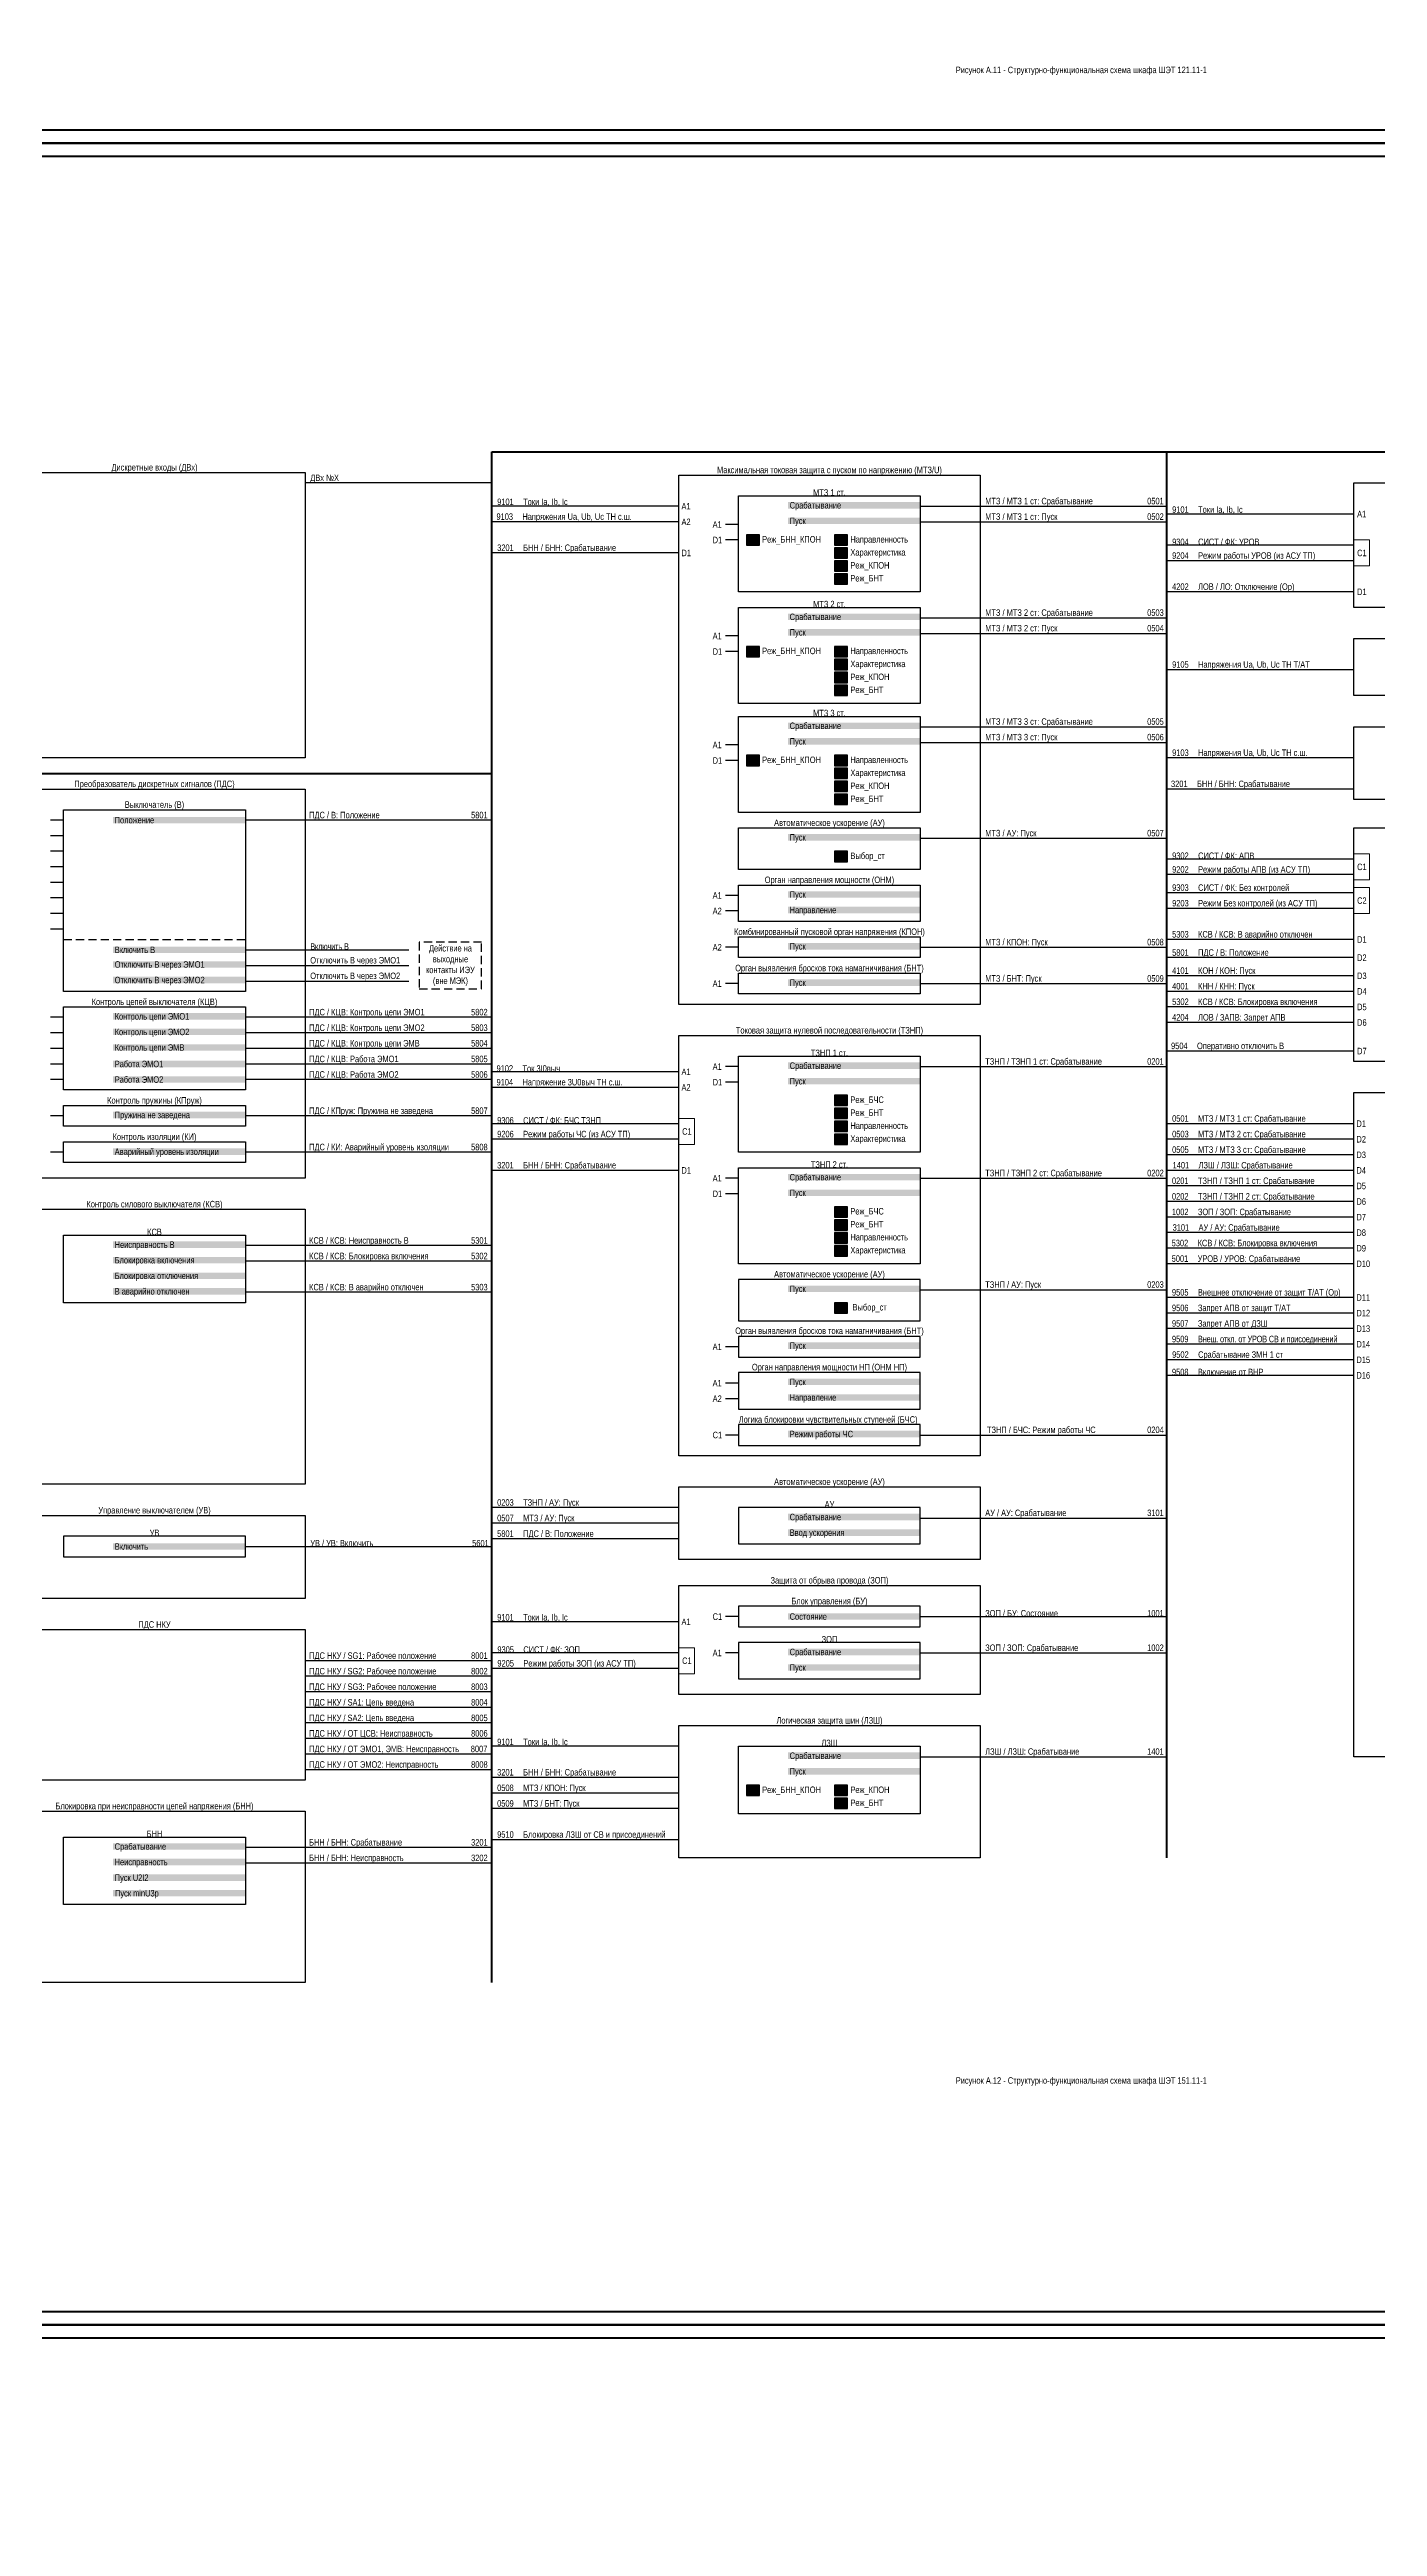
# Model space of a CAD drawing. Header units: millimetres. Extents: x 2179 to 12176, y -20554 to -12004.
# Drawn here: x 10901 to 11412, y -13904 to -12949 of the extents above; entities that cross this region are included whole.
import ezdxf
from ezdxf.enums import TextEntityAlignment as Align

# ---------------------------------------------------------------- set-up
doc = ezdxf.new("R2010")
doc.units = ezdxf.units.MM
doc.linetypes.add('HIDDEN2', pattern=[4.7625, 3.175, -1.5875])
for name, color, linetype, lineweight in [('GOOSE', 224, 'Continuous', 30), ('MMS', 190, 'Continuous', 30), ('Внутренняя шина', 4, 'Continuous', 70), ('Вход-Аналоги', 5, 'Continuous', 30), ('Линии связи', 75, 'Continuous', 30), ('Основная', 7, 'Continuous', 30), ('Сигналы внутр.', 13, 'Continuous', 30), ('Тонкая', 7, 'Continuous', 13), ('Цепи внешние', 134, 'Continuous', 30)]:
    doc.layers.add(name, color=color, linetype=linetype, lineweight=lineweight)
doc.layers.add('Рамка внешняя', color=8, linetype='Continuous', lineweight=40, plot=False)
doc.styles.add('2.5_Gost_RD', font='ARIALN.TTF', dxfattribs={"height": 2.5})
doc.styles.add('Narrow', font='ARIALN.TTF')
doc.styles.add('Табл дан', font='ARIALN.TTF')

# ---------------------------------------------------------------- blocks, each defined once
blk = doc.blocks.new('SW.3')
at = {"true_color": 0xadddf7}
h = blk.add_hatch(color=141, dxfattribs=at)
h.dxf.hatch_style = 1
h.paths.add_polyline_path([(5, 2), (0, 2), (0, -2), (5, -2)])
blk.add_lwpolyline([(5, 2), (0, 2), (0, -2), (5, -2)], close=True)
for points in [[(2, 1), (1, 1)], [(1, 0), (2, 0)], [(3, 0), (2, 1)], [(4, 0), (3, 0)], [(2, -1), (1, -1)]]:
    blk.add_lwpolyline(points)
blk = doc.blocks.new('SW.2')
at = {"true_color": 0xadddf7}
h = blk.add_hatch(color=141, dxfattribs=at)
h.dxf.hatch_style = 1
h.paths.add_polyline_path([(5, 2), (0, 2), (0, -2), (5, -2)])
blk.add_lwpolyline([(5, 2), (0, 2), (0, -2), (5, -2)], close=True)
for points in [[(1, 0), (2, 0)], [(2, 0), (3, 1)], [(3, 0), (4, 0)]]:
    blk.add_lwpolyline(points)
blk = doc.blocks.new('*U90')
blk.add_lwpolyline([(0, 0), (1189, 0), (1189, 841), (0, 841)], close=True)
at = {"lineweight": 50}
blk.add_lwpolyline([(20, 836), (1184, 836), (1184, 5), (20, 5)], close=True, dxfattribs=at)
at = {"style": '2.5_Gost_RD', "flags": 8}
blk.add_attdef('ФОРМАТ', text='', height=2.5, dxfattribs=at).set_placement((1134, 4), align=Align.TOP_LEFT)
blk = doc.blocks.new('*U15')
blk.add_lwpolyline([(0, 0), (1189, 0), (1189, 841), (0, 841)], close=True)
at = {"lineweight": 50}
blk.add_lwpolyline([(20, 836), (1184, 836), (1184, 5), (20, 5)], close=True, dxfattribs=at)
at = {"style": '2.5_Gost_RD', "flags": 8}
blk.add_attdef('ФОРМАТ', text='', height=2.5, dxfattribs=at).set_placement((1134, 4), align=Align.TOP_LEFT)

msp = doc.modelspace()

# ---------------------------------------------------------------- linework, layer by layer
at = {"layer": 'Внутренняя шина'}
for points in [[(11071, -13104), (11785, -13104)], [(11071, -13694), (11071, -13104)], [(11331, -13646), (11331, -13104)], [(10811, -13228), (11071, -13228)]]:
    msp.add_lwpolyline(points, dxfattribs=at)
at = {"layer": 'Линии связи', "ltscale": 0.5}
for points in [[(11071, -13116), (10999, -13116)], [(11143, -13125), (11071, -13125)], [(11403, -13158), (11331, -13158)], [(11403, -13335), (11331, -13335)], [(11143, -13343), (11071, -13343)], [(11143, -13555), (11071, -13555)], [(11143, -13603), (11071, -13603)]]:
    msp.add_lwpolyline(points, dxfattribs=at)
at = {"layer": 'Линии связи'}
for points in [[(11236, -13125), (11331, -13125)], [(11143, -13131), (11071, -13131)], [(11236, -13131), (11331, -13131)], [(11403, -13128), (11331, -13128)], [(11143, -13143), (11071, -13143)], [(11403, -13140), (11331, -13140)], [(11403, -13146), (11331, -13146)], [(11236, -13168), (11331, -13168)], [(11236, -13174), (11331, -13174)], [(11403, -13188), (11331, -13188)], [(11236, -13210), (11331, -13210)], [(11236, -13216), (11331, -13216)], [(11403, -13222), (11331, -13222)], [(11403, -13234), (11331, -13234)], [(11071, -13246), (10976, -13246)], [(11236, -13253), (11331, -13253)], [(11403, -13261), (11331, -13261)], [(11403, -13267), (11331, -13267)], [(11403, -13274), (11331, -13274)], [(11403, -13280), (11331, -13280)], [(10976, -13296), (11039, -13296)], [(11236, -13295), (11331, -13295)], [(11403, -13292), (11331, -13292)], [(11403, -13299), (11331, -13299)], [(10976, -13302), (11039, -13302)], [(10976, -13308), (11039, -13308)], [(11236, -13309), (11331, -13309)], [(11403, -13306), (11331, -13306)], [(11403, -13312), (11331, -13312)], [(11403, -13318), (11331, -13318)], [(11071, -13322), (10976, -13322)], [(11071, -13328), (10976, -13328)], [(11403, -13324), (11331, -13324)], [(11071, -13334), (10976, -13334)], [(11071, -13340), (10976, -13340)], [(11071, -13346), (10976, -13346)], [(11236, -13341), (11331, -13341)], [(11143, -13349), (11071, -13349)], [(11071, -13360), (10976, -13360)], [(11143, -13363), (11071, -13363)], [(11403, -13363), (11331, -13363)], [(11071, -13374), (10976, -13374)], [(11143, -13369), (11071, -13369)], [(11403, -13369), (11331, -13369)], [(11403, -13375), (11331, -13375)], [(11143, -13381), (11071, -13381)], [(11236, -13384), (11331, -13384)], [(11403, -13381), (11331, -13381)], [(11403, -13387), (11331, -13387)], [(11403, -13393), (11331, -13393)], [(11403, -13399), (11331, -13399)], [(11071, -13410), (10976, -13410)], [(11403, -13405), (11331, -13405)], [(11403, -13411), (11331, -13411)], [(11071, -13416), (10976, -13416)], [(11403, -13417), (11331, -13417)], [(11071, -13428), (10976, -13428)], [(11236, -13427), (11331, -13427)], [(11403, -13430), (11331, -13430)], [(11403, -13436), (11331, -13436)], [(11403, -13442), (11331, -13442)], [(11403, -13448), (11331, -13448)], [(11403, -13454), (11331, -13454)], [(11403, -13460), (11331, -13460)], [(11236, -13483), (11331, -13483)], [(11143, -13511), (11071, -13511)], [(11143, -13517), (11071, -13517)], [(11236, -13515), (11331, -13515)], [(10976, -13526), (11071, -13526)], [(11143, -13523), (11071, -13523)], [(11236, -13553), (11331, -13553)], [(11143, -13567), (11071.09, -13567)], [(11236, -13567), (11331, -13567)], [(11071, -13570), (10999, -13570)], [(11071, -13576), (10999, -13576)], [(11143, -13573), (11071.09, -13573)], [(11071, -13582), (10999, -13582)], [(11071, -13588), (10999, -13588)], [(11071, -13594), (10999, -13594)], [(11071, -13600), (10999, -13600)], [(11071, -13606), (10999, -13606)], [(11071, -13612), (10999, -13612)], [(11236, -13607), (11331, -13607)], [(11143, -13615), (11071, -13615)], [(11143, -13621), (11071, -13621)], [(11143, -13627), (11071, -13627)], [(11071, -13642), (10976, -13642)], [(11143, -13639), (11071, -13639)], [(11071, -13648), (10976, -13648)]]:
    msp.add_lwpolyline(points, dxfattribs=at)
at = {"layer": 'Основная', "linetype": 'HIDDEN2'}
msp.add_line((10906, -13292), (10976, -13292), dxfattribs=at)
at = {"layer": 'Основная'}
for points in [[(10883, -13112), (10999, -13112), (10999, -13222), (10883, -13222)], [(11143, -13113), (11259, -13113), (11259, -13317), (11143, -13317)], [(11403, -13116), (11519, -13116), (11519, -13164), (11403, -13164)], [(11166, -13121), (11236, -13121), (11236, -13158), (11166, -13158)], [(11166, -13164), (11236, -13164), (11236, -13201), (11166, -13201)], [(11403, -13176), (11519, -13176), (11519, -13198), (11403, -13198)], [(11166, -13206), (11236, -13206), (11236, -13243), (11166, -13243)], [(11403, -13210), (11519, -13210), (11519, -13238), (11403, -13238)], [(10883, -13234), (10999, -13234), (10999, -13384), (10883, -13384)], [(10906, -13242), (10976, -13242), (10976, -13312), (10906, -13312)], [(11166, -13249), (11236, -13249), (11236, -13265), (11166, -13265)], [(11403, -13249), (11519, -13249), (11519, -13339), (11403, -13339)], [(11166, -13271), (11236, -13271), (11236, -13285), (11166, -13285)], [(11166, -13291), (11236, -13291), (11236, -13299), (11166, -13299)], [(11166, -13305), (11236, -13305), (11236, -13313), (11166, -13313)], [(10906, -13318), (10976, -13318), (10976, -13350), (10906, -13350)], [(11143, -13329), (11259, -13329), (11259, -13491), (11143, -13491)], [(11166, -13337), (11236, -13337), (11236, -13374), (11166, -13374)], [(10906, -13356), (10976, -13356), (10976, -13364), (10906, -13364)], [(11403, -13351), (11519, -13351), (11519, -13607), (11403, -13607)], [(10906, -13370), (10976, -13370), (10976, -13378), (10906, -13378)], [(11166, -13380), (11236, -13380), (11236, -13417), (11166, -13417)], [(10883, -13396), (10999, -13396), (10999, -13502), (10883, -13502)], [(10906, -13406), (10976, -13406), (10976, -13432), (10906, -13432)], [(11236, -13423), (11166, -13423), (11166, -13439), (11236, -13439)], [(11236, -13445), (11166, -13445), (11166, -13453), (11236, -13453)], [(11236, -13458.91), (11166, -13458.91), (11166, -13473.09), (11236, -13473.09)], [(11236, -13479), (11166, -13479), (11166, -13487), (11236, -13487)], [(11143, -13503), (11259, -13503), (11259, -13531), (11143, -13531)], [(10883, -13514), (10999, -13514), (10999, -13546), (10883, -13546)], [(11236, -13511), (11166, -13511), (11166, -13525), (11236, -13525)], [(10976, -13522), (10906, -13522), (10906, -13530), (10976, -13530)], [(11143, -13541), (11259, -13541), (11259, -13583), (11143, -13583)], [(11236, -13549), (11166, -13549), (11166, -13557), (11236, -13557)], [(10883, -13558), (10999, -13558), (10999, -13616), (10883, -13616)], [(11236, -13563), (11166, -13563), (11166, -13577), (11236, -13577)], [(11143, -13595), (11259, -13595), (11259, -13646), (11143, -13646)], [(11166, -13603), (11236, -13603), (11236, -13629), (11166, -13629)], [(10883, -13628), (10999, -13628), (10999, -13694), (10883, -13694)], [(10906, -13638), (10976, -13638), (10976, -13664), (10906, -13664)]]:
    msp.add_lwpolyline(points, close=True, dxfattribs=at)
for points in [[(11166, -13132), (11161, -13132)], [(11166, -13138), (11161, -13138)], [(11166, -13175), (11161, -13175)], [(11166, -13181), (11161, -13181)], [(11166, -13217), (11161, -13217)], [(11166, -13223), (11161, -13223)], [(10906, -13246), (10901, -13246)], [(10906, -13252), (10901, -13252)], [(10906, -13258), (10901, -13258)], [(10906, -13264), (10901, -13264)], [(10906, -13270), (10901, -13270)], [(10906, -13276), (10901, -13276)], [(11166, -13275), (11161, -13275)], [(10906, -13282), (10901, -13282)], [(10906, -13288), (10901, -13288)], [(11166, -13281), (11161, -13281)], [(11166, -13295), (11161, -13295)], [(11166, -13309), (11161, -13309)], [(10906, -13322), (10901, -13322)], [(10906, -13328), (10901, -13328)], [(10906, -13334), (10901, -13334)], [(10906, -13340), (10901, -13340)], [(10906, -13346), (10901, -13346)], [(11166, -13341), (11161, -13341)], [(11166, -13347), (11161, -13347)], [(10906, -13360), (10901, -13360)], [(10906, -13374), (10901, -13374)], [(11166, -13384), (11161, -13384)], [(11166, -13390), (11161, -13390)], [(11166, -13449), (11161, -13449)], [(11166, -13463), (11161, -13463)], [(11166, -13469), (11161, -13469)], [(11166, -13483), (11161, -13483)], [(11166, -13553), (11161, -13553)], [(11166, -13567), (11161, -13567)]]:
    msp.add_lwpolyline(points, dxfattribs=at)
at = {"layer": 'Основная', "linetype": 'HIDDEN2'}
msp.add_lwpolyline([(11043, -13311), (11067, -13311), (11067, -13293), (11043, -13293)], close=True, dxfattribs=at)
at = {"layer": 'Тонкая'}
for points in [[(11403, -13138), (11409, -13138), (11409, -13148), (11403, -13148)], [(11403, -13259), (11409, -13259), (11409, -13269), (11403, -13269)], [(11403, -13272), (11409, -13272), (11409, -13282), (11403, -13282)], [(11143, -13361), (11149, -13361), (11149, -13371), (11143, -13371)], [(11143, -13565), (11149, -13565), (11149, -13575), (11143, -13575)]]:
    msp.add_lwpolyline(points, close=True, dxfattribs=at)

# ---------------------------------------------------------------- block references
at = {"layer": 'Основная'}
for name, p in [('SW.3', (11169, -13138)), ('SW.3', (11203, -13138)), ('SW.3', (11203, -13143)), ('SW.2', (11203, -13148)), ('SW.2', (11203, -13153)), ('SW.3', (11169, -13181)), ('SW.3', (11203, -13181)), ('SW.3', (11203, -13186)), ('SW.2', (11203, -13191)), ('SW.2', (11203, -13196)), ('SW.3', (11169, -13223)), ('SW.3', (11203, -13223)), ('SW.3', (11203, -13228)), ('SW.2', (11203, -13233)), ('SW.2', (11203, -13238)), ('SW.3', (11203, -13260)), ('SW.2', (11203, -13354)), ('SW.2', (11203, -13359)), ('SW.3', (11203, -13364)), ('SW.3', (11203, -13369)), ('SW.2', (11203, -13397)), ('SW.2', (11203, -13402)), ('SW.3', (11203, -13407)), ('SW.3', (11203, -13412)), ('SW.3', (11203, -13434)), ('SW.3', (11169, -13620)), ('SW.2', (11203, -13620)), ('SW.2', (11203, -13625))]:
    msp.add_blockref(name, p, dxfattribs=at)
at = {"layer": 'Рамка внешняя'}
for name, p in [('*U15', (10690, -12985)), ('*U90', (10690, -13826)), ('*U15', (10690, -14667))]:
    msp.add_blockref(name, p, dxfattribs=at)

# ---------------------------------------------------------------- texts
at = {"layer": 'GOOSE', "char_height": 2.5, "attachment_point": 7, "style": 'Narrow'}
for s, insert, width in [('\\A1;  9504{\\A0;^I  Оперативно отключить В\\A1;\\H1x;^I^I }', (11331, -13335), 70), ('9505^IВнешнее отключение от защит Т/АТ (Op)', (11332.93, -13430), 73.0735), ('\\pt10;9506^IЗапрет АПВ от защит Т/АТ', (11332.93, -13436), 73.0735), ('9507^IЗапрет АПВ от ДЗШ', (11332.93, -13442), 73.0735), ('9509^I{\\T0.95;Внеш. откл. от УРОВ СВ и присоединений}', (11332.93, -13448), 73.0735), ('9502^IСрабатывание {\\A1;ЗМН 1 ст}', (11333, -13454), 48), ('\\pt10;9508^IВключение от ВНР', (11332.93, -13460), 73.0735), ('9510^IБлокировка ЛЗШ от СВ и присоединений', (11073, -13639), 70)]:
    msp.add_mtext(s, dxfattribs=dict(at, insert=insert, width=width))
at = {"layer": 'MMS', "char_height": 2.5, "attachment_point": 7, "style": 'Narrow'}
for s, insert, width in [('9304^IСИСТ / ФК: УРОВ', (11333, -13140), 48), ('9204^IРежим работы УРОВ (из АСУ ТП)', (11333, -13146), 70), ('9302^IСИСТ / ФК: АПВ', (11333, -13261), 48), ('9202^IРежим работы АПВ (из АСУ ТП)', (11333, -13267), 70), ('9303^IСИСТ / ФК: Без контролей', (11333, -13274), 67), ('9203^IРежим Без контролей (из АСУ ТП)', (11333, -13280), 67), ('9306^IСИСТ / ФК: БЧС ТЗНП^I', (11073, -13363), 58), ('9206^IРежим работы ЧС (из АСУ ТП)', (11073, -13369), 58), ('9305^IСИСТ / ФК: ЗОП', (11073.09, -13567), 48), ('9205^IРежим работы ЗОП (из АСУ ТП)', (11073.09, -13573), 69.9053)]:
    msp.add_mtext(s, dxfattribs=dict(at, insert=insert, width=width))
at = {"layer": 'Вход-Аналоги', "char_height": 2.5, "attachment_point": 7, "style": 'Narrow'}
for s, insert, width in [('9103^IНапряжения Ua, Ub, Uc ТН с.ш.', (11072.73, -13131), 53.2651), ('9101^IТоки Ia, Ib, Ic', (11073, -13125), 48), ('9101^IТоки Ia, Ib, Ic', (11333, -13128), 48), ('9105^IНапряжения Ua, Ub, Uc ТН Т/АТ', (11333, -13188), 70), ('9103^IНапряжения Ua, Ub, Uc ТН с.ш.', (11333, -13222), 58), ('9102^IТок 3I0выч', (11072.75, -13343), 48), ('9104^IНапряжение 3U0выч ТН с.ш.', (11072.75, -13349), 70.25), ('9101^IТоки Ia, Ib, Ic', (11073, -13555), 48), ('9101^IТоки Ia, Ib, Ic', (11073, -13603), 48)]:
    msp.add_mtext(s, dxfattribs=dict(at, insert=insert, width=width))
at = {"layer": 'Основная', "style": 'Табл дан'}
for s, p in [('A1', (11144, -13125)), ('A1', (11404.25, -13128)), ('A2', (11144, -13131)), ('A1', (11156, -13132)), ('D1', (11156, -13138)), ('Реж_БНН_КПОН', (11175.07, -13137.75)), ('Направленность', (11209.07, -13137.75)), ('D1', (11144, -13143)), ('Характеристика', (11209.07, -13142.75)), ('Реж_КПОН', (11209.07, -13147.75)), ('C1', (11404.25, -13143)), ('Реж_БНТ', (11209.07, -13152.75)), ('D1', (11404.25, -13158)), ('A1', (11156, -13175)), ('D1', (11156, -13181)), ('Реж_БНН_КПОН', (11175.07, -13180.75)), ('Характеристика', (11209.07, -13185.75)), ('Направленность', (11209.07, -13180.75)), ('Реж_КПОН', (11209.07, -13190.75)), ('Реж_БНТ', (11209.07, -13195.75)), ('A1', (11156, -13217)), ('D1', (11156, -13223)), ('Реж_БНН_КПОН', (11175.07, -13222.75)), ('Направленность', (11209.07, -13222.75)), ('Характеристика', (11209.07, -13227.75)), ('Реж_КПОН', (11209.07, -13232.75)), ('Реж_БНТ', (11209.07, -13237.75)), ('Выбор_ст', (11209.07, -13259.75)), ('C1', (11404.25, -13264)), ('A1', (11156, -13275)), ('A2', (11156, -13281)), ('C2', (11404.25, -13277)), ('A2', (11156, -13295)), ('D1', (11404.25, -13292)), ('D2', (11404.25, -13299)), ('A1', (11156, -13309)), ('D3', (11404.25, -13306)), ('D4', (11404.25, -13312)), ('D5', (11404.25, -13318)), ('D6', (11404.25, -13324)), ('D7', (11404.25, -13335)), ('A1', (11144, -13343)), ('A1', (11156, -13341)), ('D1', (11156, -13347)), ('A2', (11144, -13349)), ('Реж_БЧС', (11209.07, -13353.75)), ('C1', (11144.25, -13366)), ('Реж_БНТ', (11209.07, -13358.75)), ('Направленность', (11209.07, -13363.75)), ('D1', (11404, -13363)), ('Характеристика', (11209.07, -13368.75)), ('D2', (11404, -13369)), ('D3', (11404, -13375)), ('D1', (11144, -13381)), ('A1', (11156, -13384)), ('D4', (11404, -13381)), ('D1', (11156, -13390)), ('D5', (11404, -13387)), ('D6', (11404, -13393)), ('Реж_БЧС', (11209.07, -13396.75)), ('Реж_БНТ', (11209.07, -13401.75)), ('D7', (11404, -13399)), ('D8', (11404, -13405)), ('Характеристика', (11209.07, -13411.75)), ('Направленность', (11209.07, -13406.75)), ('D9', (11404, -13411)), ('D10', (11404, -13417)), (' Выбор_ст', (11209.07, -13433.75)), ('D11', (11404, -13430)), ('D12', (11404, -13436)), ('D13', (11404, -13442)), ('A1', (11156, -13449)), ('D14', (11404, -13448)), ('A1', (11156, -13463)), ('D15', (11404, -13454)), ('D16', (11404, -13460)), ('A2', (11156, -13469)), ('C1', (11156, -13483)), ('A1', (11144, -13555)), ('C1', (11156, -13553)), ('A1', (11156, -13567)), ('C1', (11144.25, -13570)), ('Реж_БНН_КПОН', (11175.07, -13619.75)), ('Реж_КПОН', (11209.07, -13619.75)), ('Реж_БНТ', (11209.07, -13624.75))]:
    msp.add_text(s, height=2.5, dxfattribs=at).set_placement(p, align=Align.MIDDLE_LEFT)
at = {"layer": 'Основная', "char_height": 2.5, "style": 'Narrow'}
for s, insert, width, attachment_point in [('\\pt55;Рисунок А.11 - Структурно-функциональная схема шкафа ШЭТ 121.11-1', (11298, -12958.81), 974, 8), ('Дискретные входы (ДВх)', (10941, -13112), 116, 8), ('Максимальная токовая защита с пуском по напряжению (МТЗ/U)', (11201, -13113), 116, 8), ('\\A1;МТЗ 1 ст.', (11201, -13121), 70, 8), ('\\A1;МТЗ 2 ст.', (11201, -13164), 70, 8), ('\\A1;МТЗ 3 ст.', (11201, -13206), 70, 8), ('Преобразователь дискретных сигналов (ПДС)', (10941, -13234), 116, 8), ('\\A1;Выключатель (В)', (10941, -13242), 70, 8), ('Автоматическое ускорение (АУ)', (11201, -13249), 70, 8), ('Орган направления мощности (ОНМ)', (11201, -13271), 70, 8), ('Комбинированный пусковой орган напряжения (КПОН)', (11201, -13291), 82, 8), ('Действие на выходные контакты ИЭУ (вне МЭК)', (11055, -13302), 24, 5), ('Орган выявления бросков тока намагничивания (БНТ)', (11201, -13305), 82, 8), ('\\A1;Контроль цепей выключателя (КЦВ)', (10941, -13318), 70, 8), ('Токовая защита нулевой последовательности (ТЗНП)', (11201, -13329), 116, 8), ('\\A1;ТЗНП 1 ст.', (11201, -13337), 70, 8), ('\\A1;Контроль пружины (КПруж)', (10941, -13356), 70, 8), ('\\A1;Контроль изоляции (КИ)', (10941, -13370), 70, 8), ('\\A1;ТЗНП 2 ст.', (11201, -13380), 70, 8), ('\\A1;Контроль силового выключателя (КСВ)', (10941, -13396), 116, 8), ('КСВ', (10941, -13406), 70, 8), ('Автоматическое ускорение (АУ)', (11201, -13423), 70, 8), ('Орган выявления бросков тока намагничивания (БНТ)', (11201, -13444.82), 74, 8), ('Орган направления мощности НП (ОНМ НП)', (11201, -13458.82), 70, 8), ('Логика блокировки чувствительных ступеней (БЧС)', (11200.5, -13479), 79, 8), ('Автоматическое ускорение (АУ)', (11201, -13503), 116, 8), ('\\A1;АУ', (11201, -13511), 70, 8), ('Управление выключателем (УВ)', (10941, -13514), 116, 8), ('\\A1;УВ', (10941, -13522), 70, 8), ('Защита от обрыва провода (ЗОП)', (11201, -13541), 116, 8), ('\\A1;Блок управления (БУ)', (11201, -13549), 70, 8), ('ПДС НКУ', (10941, -13558), 116, 8), ('\\A1;ЗОП', (11201, -13563), 70, 8), ('Логическая защита шин (ЛЗШ)', (11201, -13595), 116, 8), ('\\A1;ЛЗШ', (11201, -13603), 70, 8), ('Блокировка при неисправности цепей напряжения (БНН)', (10941, -13628), 116, 8), ('\\A1;БНН', (10941, -13638), 70, 8), ('\\pt55;Рисунок А.12 - Структурно-функциональная схема шкафа ШЭТ 151.11-1', (11298, -13733.81), 974, 8)]:
    msp.add_mtext(s, dxfattribs=dict(at, insert=insert, width=width, attachment_point=attachment_point))
at = {"layer": 'Основная', "char_height": 2.5, "width": 51, "attachment_point": 4, "style": 'Narrow', "bg_fill": 1, "box_fill_scale": 1, "bg_fill_color": 9, "bg_fill_transparency": 0}
for s, insert in [('\\pl0.67568;Срабатывание', (11185, -13125)), ('\\pl0.67568;Пуск', (11185, -13131)), ('\\pl0.67568;Срабатывание', (11185, -13168)), ('\\pl0.67568;Пуск', (11185, -13174)), ('\\pl0.67568;Срабатывание', (11185, -13210)), ('\\pl0.67568;Пуск', (11185, -13216)), ('\\pl0.67568;Положение', (10925, -13246)), ('\\pl0.67568;Пуск', (11185, -13253)), ('\\pl0.67568;Пуск', (11185, -13275)), ('\\pl0.67568;Направление', (11185, -13281)), ('\\pl0.67568;Включить В', (10925, -13296)), ('\\pl0.67568;Пуск', (11185, -13295)), ('\\pl0.67568;Отключить В через ЭМО1', (10925, -13302)), ('\\pl0.67568;Отключить В через ЭМО2', (10925, -13308)), ('\\pl0.67568;Пуск', (11185, -13309)), ('\\pl0.67568;Контроль цепи ЭМО1', (10925, -13322)), ('\\pl0.67568;Контроль цепи ЭМО2', (10925, -13328)), ('\\pl0.67568;Контроль цепи ЭМВ', (10925, -13334)), ('\\pl0.67568;Работа ЭМО1', (10925, -13340)), ('\\pl0.67568;Работа ЭМО2', (10925, -13346)), ('\\pl0.67568;Срабатывание', (11185, -13341)), ('\\pl0.67568;Пуск', (11185, -13347)), ('\\pl0.67568;Пружина не заведена', (10925, -13360)), ('\\pl0.67568;Аварийный уровень изоляции', (10925, -13374.15)), ('\\pl0.67568;Срабатывание', (11185, -13384)), ('\\pl0.67568;Пуск', (11185, -13390)), ('\\pl0.67568;Неисправность В', (10925, -13410)), ('\\pl0.67568;Блокировка включения', (10925, -13416)), ('\\pl0.67568;Блокировка отключения', (10925, -13422)), ('\\pl0.67568;В аварийно отключен', (10925, -13428)), ('\\pl0.67568;Пуск', (11185, -13427)), ('\\pl0.67568;Пуск', (11185, -13448.91)), ('\\pl0.67568;Пуск', (11185, -13462.91)), ('\\pl0.67568;Направление', (11185, -13468.91)), ('\\pl0.67568;Режим работы ЧС', (11185, -13483)), ('\\pl0.67568;Срабатывание', (11185, -13515)), ('\\pl0.67568;Включить', (10925, -13526)), ('\\pl0.67568;Ввод ускорения', (11185, -13521)), ('\\pl0.67568;Состояние', (11185, -13553)), ('\\pl0.67568;Срабатывание', (11185, -13567)), ('\\pl0.67568;Пуск', (11185, -13573)), ('\\pl0.67568;Срабатывание', (11185, -13607)), ('\\pl0.67568;Пуск', (11185, -13613)), ('\\pl0.67568;Срабатывание', (10925, -13641.99)), ('\\pl0.67568;Неисправность', (10925, -13647.99)), ('\\pl0.67568;Пуск U2I2', (10925, -13654)), (' Пуск {\\A1;minU3p}', (10925, -13660))]:
    msp.add_mtext(s, dxfattribs=dict(at, insert=insert))
at = {"layer": 'Сигналы внутр.', "char_height": 2.5, "attachment_point": 7}
for s, insert, width, style in [('ДВх №X', (11001, -13116), 58, 'Narrow'), ('МТЗ / {\\A1;МТЗ 1 ст: Срабатывание^I^I   }0501^I', (11261, -13125), 70, 'Табл дан'), ('МТЗ / {\\A1;МТЗ 1 ст: Пуск^I^I^I^I   }0502^I', (11261, -13131), 70, 'Табл дан'), ('3201^IБНН / БНН: Срабатывание', (11073, -13143), 70, 'Narrow'), ('МТЗ / {\\A1;МТЗ 2 ст: Срабатывание^I^I   }0503^I', (11261, -13168), 70, 'Табл дан'), ('МТЗ / {\\A1;МТЗ 2 ст: Пуск^I^I^I^I   }0504^I', (11261, -13174), 70, 'Табл дан'), ('МТЗ / {\\A1;МТЗ 3 ст: Срабатывание^I^I   }0505^I', (11261, -13210), 70, 'Табл дан'), ('МТЗ / {\\A1;МТЗ 3 ст: Пуск^I^I^I^I   }0506^I', (11261, -13216), 70, 'Табл дан'), ('3201^IБНН / БНН: Срабатывание', (11332.57, -13234), 58.43, 'Табл дан'), ('ПДС / В: Положение{\\A1;^I^I^I   ^I   }5801', (11000.57, -13246), 70.43, 'Табл дан'), ('МТЗ / АУ: Пуск^I^I^I^I   ^I   0507^I', (11261, -13253), 70, 'Табл дан'), ('5303^IКСВ / КСВ: В аварийно отключен', (11333, -13292), 70, 'Narrow'), ('МТЗ / КПОН: Пуск^I^I^I^I   0508^I', (11261, -13295), 70, 'Табл дан'), ('5801^IПДС / В: Положение', (11333, -13299), 63, 'Narrow'), ('МТЗ / БНТ: Пуск^I^I^I^I   0509^I', (11261, -13309), 70, 'Табл дан'), ('4101^IКОН / КОН: Пуск', (11333, -13306), 48, 'Narrow'), ('4001^IКНН / КНН: Пуск', (11333, -13312), 63, 'Narrow'), ('ПДС / КЦВ: Контроль цепи ЭМО1^I^I   5802', (11000.57, -13322), 70.43, 'Табл дан'), ('5302^IКСВ / КСВ: Блокировка включения', (11333, -13318), 63, 'Narrow'), ('ПДС / КЦВ: Контроль цепи ЭМО2^I^I   5803', (11000.57, -13328), 70.43, 'Табл дан'), ('4204^IЛОВ / ЗАПВ: Запрет АПВ', (11333, -13324), 70, 'Narrow'), ('ПДС / КЦВ: Контроль цепи ЭМВ^I^I   5804', (11000.57, -13334), 70.43, 'Табл дан'), ('ПДС / КЦВ: Работа ЭМО1^I^I^I   5805', (11000.57, -13340), 70.43, 'Табл дан'), ('ТЗНП / {\\A1;ТЗНП 1 ст: }Срабатывание^I^I   0201^I', (11261, -13341), 70, 'Табл дан'), ('ПДС / КЦВ: Работа ЭМО2^I^I^I   5806', (11000.57, -13346), 70.43, 'Табл дан'), ('ПДС / КПруж: Пружина не заведена^I   ^I   5807', (11000.57, -13360), 70.43, 'Табл дан'), ('0501^IМТЗ / {\\A1;МТЗ 1 ст: Срабатывание}', (11333, -13363), 70, 'Табл дан'), ('0503^IМТЗ / {\\A1;МТЗ 2 ст: Срабатывание}', (11333, -13369), 70, 'Табл дан'), ('ПДС / КИ: Аварийный уровень изоляции^I   5808', (11000.57, -13374), 70.43, 'Табл дан'), ('0505^IМТЗ / {\\A1;МТЗ 3 ст: Срабатывание}', (11333, -13375), 70, 'Табл дан'), ('3201^IБНН / БНН: Срабатывание', (11073, -13381), 70, 'Narrow'), ('ТЗНП / {\\A1;ТЗНП 2 ст: }Срабатывание^I^I   0202^I', (11261, -13384), 70, 'Табл дан'), ('0201^IТЗНП / {\\A1;ТЗНП 1 ст: }Срабатывание', (11332.93, -13387), 70.0735, 'Narrow'), ('1401^IЛЗШ / ЛЗШ: Срабатывание', (11333.18, -13381), 49, 'Табл дан'), ('0202^IТЗНП / {\\A1;ТЗНП 2 ст: }Срабатывание', (11332.93, -13393), 70.0735, 'Narrow'), ('1002^IЗОП / ЗОП: Срабатывание', (11332.93, -13399), 48, 'Narrow'), ('3101^IАУ / АУ: Срабатывание', (11333.18, -13405), 49, 'Табл дан'), ('КСВ / КСВ: Неисправность В^I^I   ^I   5301', (11000.57, -13410), 71.43, 'Табл дан'), ('КСВ / КСВ: Блокировка включения^I^I   5302', (11000.57, -13416), 71.43, 'Табл дан'), ('5302^IКСВ / КСВ: Блокировка включения', (11332.82, -13411), 63, 'Narrow'), ('5001^IУРОВ / УРОВ: Срабатывание', (11332.82, -13417), 63, 'Narrow'), ('ТЗНП / АУ{\\A1;: }Пуск^I^I^I^I   0203^I', (11261, -13427), 70, 'Табл дан'), ('КСВ / КСВ: В аварийно отключен^I^I   5303', (11000.57, -13428), 70.43, 'Табл дан'), ('\\pl0.67568;ТЗНП / БЧС{\\A1;: }Режим работы ЧС^I^I   0204^I', (11261, -13483), 70, 'Табл дан'), ('0203^IТЗНП / АУ{\\A1;: }Пуск', (11073, -13511), 48, 'Narrow'), ('0507^IМТЗ / АУ: Пуск', (11073, -13517), 48, 'Narrow'), ('АУ / АУ: Срабатывание^I^I^I   3101^I', (11261, -13515), 70, 'Табл дан'), ('УВ / УВ: Включить^I^I^I   ^I   5601^I', (11001, -13526), 70, 'Табл дан'), ('5801^IПДС / В: Положение', (11073, -13523), 48, 'Narrow'), ('ЗОП / БУ: Состояние^I^I^I   ^I   1001^I', (11261, -13553), 70, 'Табл дан'), ('ПДС НКУ / SG1: Рабочее положение^I^I   8001', (11000.57, -13570), 70.43, 'Табл дан'), ('ЗОП / ЗОП: Срабатывание^I^I^I   1002^I', (11261, -13567), 70, 'Табл дан'), ('ПДС НКУ / SG2: Рабочее положение^I^I   8002', (11000.57, -13576), 70.43, 'Табл дан'), ('ПДС НКУ / SG3: Рабочее положение^I^I   8003', (11000.57, -13582), 70.43, 'Табл дан'), ('ПДС НКУ / SA1: Цепь введена {\\A1;\\H1x;^I^I   8004}', (11000.57, -13588), 70.43, 'Табл дан'), ('ПДС НКУ / SA2: Цепь введена{\\A1;\\H1x;^I   ^I   8005}', (11000.57, -13594), 70.43, 'Табл дан'), ('ПДС НКУ / ОТ ЦСВ: Неисправность{\\A1;^I   ^I   8006}', (11000.57, -13600), 70.43, 'Табл дан'), ('ПДС НКУ / ОТ ЭМО1, ЭМВ: Неисправность{\\A1;\\H1x;\\T0.95;  ^I   \\T1;8007}', (11000.57, -13606), 70.43, 'Табл дан'), ('ЛЗШ / ЛЗШ: Срабатывание^I^I^I   1401^I', (11261, -13607), 70, 'Табл дан'), ('ПДС НКУ / ОТ ЭМО2: Неисправность{\\A1;\\H1x;^I   ^I   8008}', (11000.57, -13612), 70.43, 'Табл дан'), ('3201^IБНН / БНН: Срабатывание', (11073, -13615), 70, 'Narrow'), ('0508^IМТЗ / КПОН: Пуск', (11073, -13621), 48, 'Narrow'), ('0509^IМТЗ / БНТ: Пуск', (11073, -13627), 48, 'Narrow'), ('БНН / БНН: Срабатывание^I^I   ^I   3201^I', (11000.57, -13642), 70.43, 'Табл дан'), ('БНН / БНН: Неисправность^I^I   ^I   3202^I', (11000.57, -13648), 70.43, 'Табл дан')]:
    msp.add_mtext(s, dxfattribs=dict(at, insert=insert, width=width, style=style))
at = {"layer": 'Сигналы внутр.', "ltscale": 0.5, "insert": (11333, -13158), "char_height": 2.5, "width": 58, "attachment_point": 7, "style": 'Narrow'}
msp.add_mtext('4202^IЛОВ / ЛО: Отключение (Op)', dxfattribs=at)
at = {"layer": 'Цепи внешние', "char_height": 2.5, "width": 70, "attachment_point": 7, "style": 'Табл дан'}
for s, insert in [('Отключить В через ЭМО1', (11001, -13302)), ('\\A1;{\\T0.95;Включить В}', (11001, -13296)), ('Отключить В через ЭМО2', (11001, -13308))]:
    msp.add_mtext(s, dxfattribs=dict(at, insert=insert))

doc.saveas('drawing.dxf')
